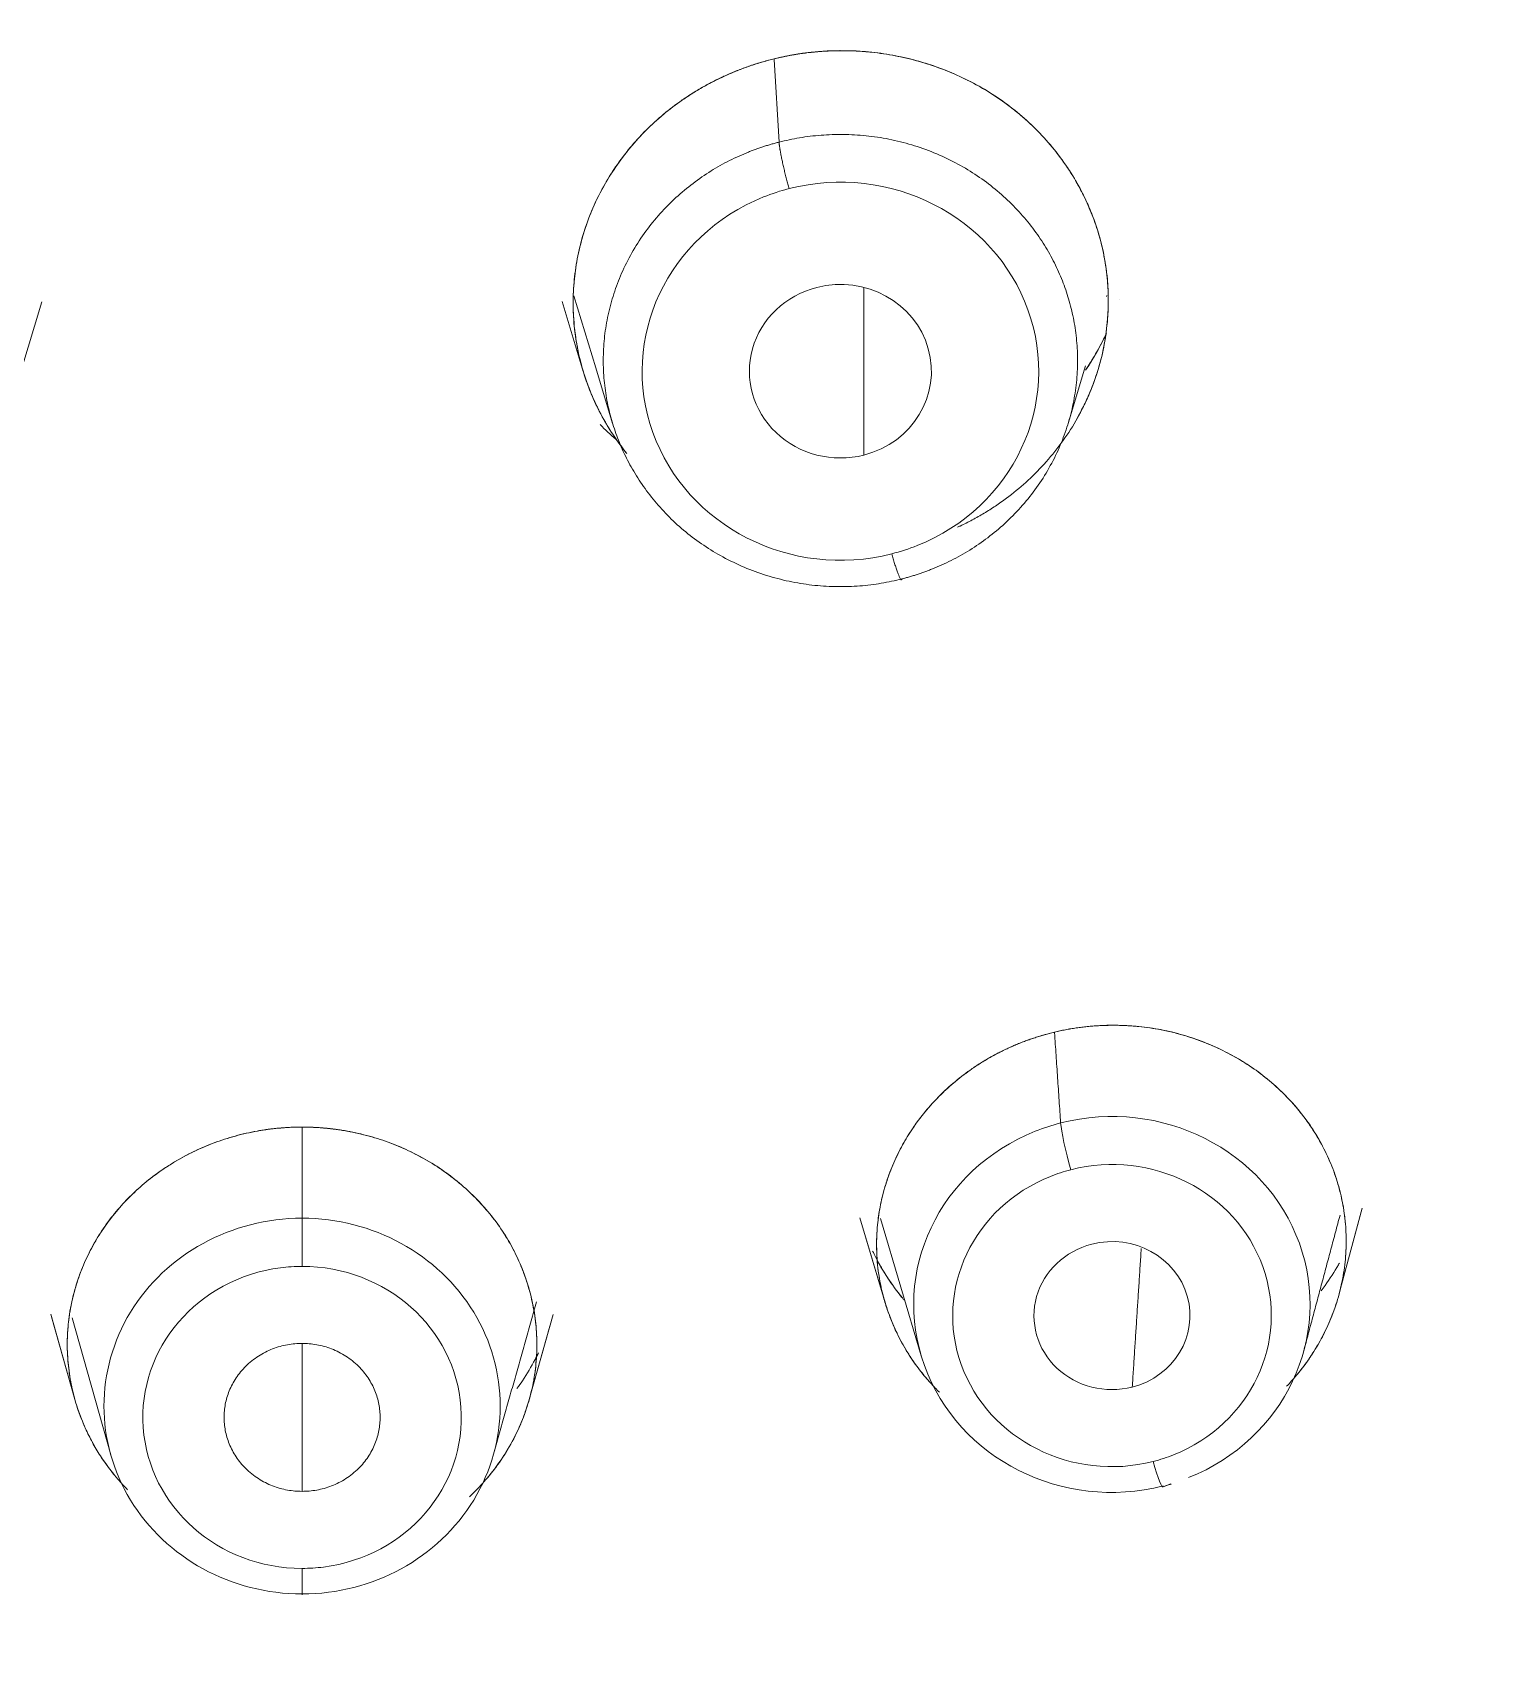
# Model space of a CAD drawing. Extents: x 5217 to 6345, y 0 to 827.
# Drawn here: x 5755.17 to 5766.5, y 468.16 to 480.77 of the extents above; entities that cross this region are included whole.
import ezdxf

# ---------------------------------------------------------------- set-up
doc = ezdxf.new("R2010")
doc.units = 0
doc.header["$LTSCALE"] = 30
doc.header["$MEASUREMENT"] = 0
doc.layers.add('1', color=7, linetype='CONTINUOUS')

msp = doc.modelspace()

# ---------------------------------------------------------------- linework, layer by layer
at = {"layer": '1', "color": 7, "linetype": 'Continuous', "lineweight": 13}
for p, q in [((5760.875, 480.564), (5760.913, 479.927)), ((5761.566, 478.81), (5761.566, 477.52)), ((5757.244, 471.279), (5757.244, 471.649)), ((5757.244, 468.956), (5757.244, 468.751))]:
    msp.add_line(p, q, dxfattribs=at)
at = {"layer": '1', "color": 7, "linetype": 'Continuous', "lineweight": 18}
for p, q in [((5759.335, 478.746), (5759.503, 478.192)), ((5763.432, 478.739), (5763.435, 478.747)), ((5763.53, 478.718), (5763.53, 478.718)), ((5755.08, 478.163), (5755.243, 478.699)), ((5755.08, 478.163), (5755.243, 478.699)), ((5759.245, 478.7), (5759.407, 478.163)), ((5759.245, 478.7), (5759.407, 478.163)), ((5763.137, 477.764), (5763.271, 478.207)), ((5759.503, 478.192), (5759.633, 477.764)), ((5761.534, 471.651), (5761.716, 471.042)), ((5761.534, 471.651), (5761.728, 471.001)), ((5761.692, 471.646), (5762.007, 470.591)), ((5765.222, 471.069), (5765.398, 471.726)), ((5765.222, 471.069), (5765.383, 471.67)), ((5755.311, 470.91), (5755.496, 470.255)), ((5755.317, 470.89), (5755.496, 470.255)), ((5758.991, 470.255), (5759.176, 470.909)), ((5755.475, 470.884), (5755.772, 469.83)), ((5758.991, 470.255), (5759.15, 470.818))]:
    msp.add_line(p, q, dxfattribs=at)
for centre, major_axis, ratio, start_param, end_param in [((5757.244, 496.519), (-59.628, 0), 0.953717, 1.612136, 3.141593), ((5757.244, 496.519), (-59.628, 0), 0.953717, 1.612136, 3.132683), ((5761.385, 478.165), (-0.7, 0), 0.953717, 1.832596, 4.974188), ((5761.385, 478.165), (-0.7, 0), 0.953717, 4.974188, 8.115781), ((5763.473, 470.986), (-1.524, -0.022), 0.948502, 1.954541, 4.960624), ((5763.473, 470.986), (-1.524, -0.022), 0.948502, 5.096134, 8.102217), ((5757.244, 470.204), (-1.524, 0), 0.948324, 4.712389, 7.853982), ((5757.244, 470.204), (-1.524, 0), 0.948324, 1.570796, 4.712389), ((5763.474, 470.9), (-0.6, -0.009), 0.948502, 4.960624, 8.102217), ((5763.474, 470.9), (-0.6, -0.009), 0.948502, 1.819032, 4.960624)]:
    msp.add_ellipse(centre, major_axis=major_axis, ratio=ratio, start_param=start_param, end_param=end_param, dxfattribs=at)
at = {"layer": '1', "color": 7, "linetype": 'Continuous', "lineweight": 13}
for centre, major_axis, ratio, start_param, end_param in [((5761.385, 478.165), (-1.525, 0), 0.953717, 1.968722, 4.974188), ((5761.385, 478.165), (-1.525, 0), 0.953717, 5.110314, 8.115781), ((5761.385, 478.165), (-1.525, 0), 0.953717, 4.974188, 5.110314), ((5761.385, 478.165), (-1.525, 0), 0.953717, 1.832596, 1.968722), ((5763.473, 470.986), (-1.524, -0.022), 0.948502, 4.960624, 5.096134), ((5763.156, 472.116), (0.074, -0.291), 0.077828, 3.540994, 5.025473), ((5763.474, 470.9), (-1.225, -0.017), 0.948502, 1.954541, 4.960624), ((5763.474, 470.9), (-1.225, -0.017), 0.948502, 5.096134, 8.102217), ((5763.474, 470.9), (-1.225, -0.017), 0.948502, 4.960624, 5.096134), ((5757.244, 470.117), (-1.225, 0), 0.948324, 4.847898, 7.853982), ((5757.244, 470.117), (-1.225, 0), 0.948324, 4.712389, 4.847898), ((5757.244, 470.117), (-1.225, 0), 0.948324, 1.706305, 4.712389), ((5763.474, 470.9), (-1.225, -0.017), 0.948502, 1.819032, 1.954541), ((5763.79, 469.873), (-0.074, 0.291), 0.077828, 1.88388, 3.241937), ((5757.244, 470.117), (-1.225, 0), 0.948324, 1.570796, 1.706305)]:
    msp.add_ellipse(centre, major_axis=major_axis, ratio=ratio, start_param=start_param, end_param=end_param, dxfattribs=at)
at = {"layer": '1', "color": 7, "linetype": 'Continuous', "lineweight": 18}
for points, knots in [([(5759.712, 439.668), (5760.292, 439.691), (5761.968, 439.78), (5764.735, 440.04), (5767.995, 440.52), (5771.222, 441.172), (5774.407, 441.992), (5777.54, 442.979), (5780.611, 444.129), (5783.61, 445.439), (5786.529, 446.905), (5789.359, 448.523), (5792.092, 450.287), (5794.718, 452.192), (5797.229, 454.232), (5799.619, 456.402), (5801.88, 458.694), (5804.005, 461.101), (5805.987, 463.617), (5807.821, 466.233), (5809.501, 468.942), (5811.021, 471.735), (5812.378, 474.604), (5813.566, 477.54), (5814.583, 480.534), (5815.426, 483.576), (5816.091, 486.659), (5816.577, 489.772), (5816.882, 492.905), (5817.005, 496.05), (5816.947, 499.196), (5816.706, 502.335), (5816.285, 505.456), (5815.684, 508.55), (5814.904, 511.608), (5813.949, 514.62), (5812.822, 517.578), (5811.525, 520.471), (5810.063, 523.292), (5808.44, 526.031), (5806.66, 528.681), (5804.731, 531.234), (5802.657, 533.681), (5800.444, 536.015), (5798.1, 538.229), (5795.631, 540.316), (5793.045, 542.27), (5790.35, 544.085), (5787.555, 545.755), (5784.667, 547.276), (5781.695, 548.643), (5778.649, 549.85), (5775.538, 550.896), (5772.371, 551.776), (5769.157, 552.489), (5765.908, 553.031), (5762.632, 553.401), (5759.34, 553.598), (5756.041, 553.622), (5752.746, 553.471), (5749.464, 553.148), (5746.207, 552.652), (5742.982, 551.986), (5739.802, 551.151), (5736.674, 550.149), (5733.609, 548.985), (5730.617, 547.661), (5727.705, 546.181), (5724.883, 544.551), (5722.16, 542.774), (5719.544, 540.857), (5717.043, 538.805), (5714.664, 536.624), (5712.415, 534.322), (5710.302, 531.904), (5708.333, 529.379), (5706.512, 526.755), (5704.847, 524.038), (5703.34, 521.238), (5701.998, 518.363), (5700.825, 515.422), (5699.823, 512.423), (5698.996, 509.377), (5698.347, 506.291), (5697.877, 503.176), (5697.588, 500.041), (5697.48, 496.896), (5697.555, 493.75), (5697.811, 490.612), (5698.249, 487.493), (5698.866, 484.402), (5699.661, 481.348), (5700.631, 478.34), (5701.774, 475.388), (5703.085, 472.5), (5704.562, 469.686), (5706.199, 466.954), (5707.991, 464.313), (5709.934, 461.769), (5712.021, 459.332), (5714.245, 457.008), (5716.601, 454.805), (5719.08, 452.73), (5721.676, 450.788), (5724.38, 448.985), (5727.184, 447.328), (5730.08, 445.82), (5733.058, 444.468), (5736.111, 443.274), (5739.227, 442.243), (5742.399, 441.377), (5745.616, 440.68), (5748.868, 440.153), (5751.926, 439.822), (5753.898, 439.702), (5754.776, 439.668)], [0, 0, 0, 0, 0.004702, 0.013606, 0.022511, 0.031416, 0.040321, 0.049226, 0.058131, 0.067035, 0.07594, 0.084844, 0.093748, 0.102652, 0.111556, 0.120459, 0.129362, 0.138265, 0.147168, 0.15607, 0.164972, 0.173874, 0.182775, 0.191676, 0.200577, 0.209478, 0.218378, 0.227279, 0.236179, 0.245079, 0.253978, 0.262878, 0.271778, 0.280678, 0.289578, 0.298478, 0.307379, 0.316279, 0.32518, 0.334081, 0.342982, 0.351884, 0.360785, 0.369687, 0.37859, 0.387493, 0.396396, 0.405299, 0.414202, 0.423106, 0.43201, 0.440914, 0.449818, 0.458723, 0.467628, 0.476532, 0.485437, 0.494342, 0.503247, 0.512152, 0.521057, 0.529962, 0.538867, 0.547772, 0.556677, 0.565582, 0.574486, 0.583391, 0.592295, 0.601199, 0.610103, 0.619007, 0.62791, 0.636813, 0.645716, 0.654619, 0.663521, 0.672423, 0.681325, 0.690226, 0.699127, 0.708028, 0.716929, 0.725829, 0.734729, 0.743629, 0.752529, 0.761429, 0.770329, 0.779229, 0.788129, 0.797029, 0.805929, 0.814829, 0.82373, 0.832631, 0.841532, 0.850433, 0.859334, 0.868236, 0.877138, 0.886041, 0.894944, 0.903847, 0.91275, 0.921653, 0.930557, 0.939461, 0.948365, 0.95727, 0.966174, 0.975079, 0.983983, 0.992888, 1, 1, 1, 1]), ([(5793.07, 451.033), (5793.622, 451.416), (5795.04, 452.443), (5797.228, 454.234), (5799.62, 456.401), (5801.88, 458.694), (5804.005, 461.101), (5805.987, 463.617), (5807.821, 466.233), (5809.501, 468.942), (5811.021, 471.735), (5812.378, 474.604), (5813.566, 477.54), (5814.583, 480.534), (5815.426, 483.576), (5816.091, 486.659), (5816.577, 489.772), (5816.882, 492.905), (5817.005, 496.05), (5816.947, 499.196), (5816.706, 502.335), (5816.285, 505.456), (5815.684, 508.55), (5814.904, 511.608), (5813.949, 514.62), (5812.822, 517.578), (5811.525, 520.471), (5810.063, 523.292), (5808.44, 526.031), (5806.66, 528.681), (5804.731, 531.234), (5802.657, 533.681), (5800.444, 536.015), (5798.1, 538.229), (5795.631, 540.316), (5793.045, 542.27), (5790.35, 544.085), (5787.555, 545.755), (5784.667, 547.276), (5781.695, 548.643), (5778.649, 549.85), (5775.538, 550.896), (5772.371, 551.776), (5769.157, 552.489), (5765.908, 553.031), (5762.632, 553.401), (5759.34, 553.598), (5756.041, 553.622), (5752.746, 553.471), (5749.464, 553.148), (5746.207, 552.652), (5742.982, 551.986), (5739.802, 551.151), (5736.674, 550.149), (5733.609, 548.985), (5730.617, 547.661), (5727.705, 546.181), (5724.883, 544.551), (5722.16, 542.774), (5719.544, 540.857), (5717.043, 538.805), (5714.664, 536.624), (5712.415, 534.322), (5710.302, 531.904), (5708.333, 529.379), (5706.512, 526.755), (5704.847, 524.038), (5703.34, 521.238), (5701.998, 518.363), (5700.825, 515.422), (5699.823, 512.423), (5698.996, 509.377), (5698.347, 506.291), (5697.877, 503.176), (5697.588, 500.041), (5697.48, 496.896), (5697.555, 493.75), (5697.811, 490.612), (5698.249, 487.493), (5698.866, 484.402), (5699.661, 481.348), (5700.631, 478.34), (5701.774, 475.388), (5703.085, 472.5), (5704.562, 469.686), (5706.199, 466.954), (5707.991, 464.313), (5709.934, 461.769), (5712.021, 459.332), (5714.246, 457.009), (5716.6, 454.804), (5719.085, 452.736), (5720.978, 451.284), (5722.066, 450.56), (5722.254, 450.437)], [0, 0, 0, 0, 0.006833, 0.017845, 0.028856, 0.039868, 0.050878, 0.061889, 0.072899, 0.083908, 0.094918, 0.105926, 0.116935, 0.127943, 0.138951, 0.149959, 0.160966, 0.171973, 0.18298, 0.193987, 0.204994, 0.216001, 0.227008, 0.238016, 0.249023, 0.26003, 0.271038, 0.282046, 0.293055, 0.304063, 0.315072, 0.326082, 0.337091, 0.348102, 0.359112, 0.370123, 0.381134, 0.392146, 0.403157, 0.414169, 0.425182, 0.436194, 0.447207, 0.45822, 0.469233, 0.480246, 0.491259, 0.502272, 0.513286, 0.524299, 0.535313, 0.546326, 0.557339, 0.568352, 0.579365, 0.590378, 0.601391, 0.612403, 0.623416, 0.634428, 0.645439, 0.656451, 0.667462, 0.678472, 0.689483, 0.700493, 0.711502, 0.722512, 0.73352, 0.744529, 0.755537, 0.766545, 0.777553, 0.78856, 0.799567, 0.810574, 0.821581, 0.832588, 0.843595, 0.854602, 0.865609, 0.876617, 0.887624, 0.898632, 0.90964, 0.920649, 0.931657, 0.942666, 0.953676, 0.964686, 0.975696, 0.986706, 0.997717, 1, 1, 1, 1]), ([(5762.286, 476.965), (5762.293, 476.968), (5762.331, 476.986), (5762.4, 477.02), (5762.49, 477.072), (5762.578, 477.127), (5762.687, 477.204), (5762.815, 477.309), (5762.956, 477.45), (5763.085, 477.608), (5763.192, 477.77), (5763.278, 477.936), (5763.349, 478.11), (5763.405, 478.305), (5763.44, 478.52), (5763.45, 478.736), (5763.434, 478.942), (5763.404, 479.099), (5763.375, 479.212), (5763.342, 479.315), (5763.285, 479.462), (5763.194, 479.639), (5763.078, 479.813), (5762.951, 479.966), (5762.81, 480.105), (5762.657, 480.228), (5762.502, 480.33), (5762.342, 480.417), (5762.172, 480.491), (5761.991, 480.551), (5761.809, 480.594), (5761.654, 480.617), (5761.528, 480.628), (5761.43, 480.631), (5761.332, 480.631), (5761.252, 480.627), (5761.191, 480.621), (5761.148, 480.617), (5761.105, 480.612), (5761.063, 480.606), (5761.021, 480.599), (5760.979, 480.591), (5760.937, 480.582), (5760.896, 480.573), (5760.868, 480.566), (5760.855, 480.563)], [0, 0, 0, 0, 0.003561, 0.02095, 0.038342, 0.055736, 0.073132, 0.105574, 0.139184, 0.174384, 0.210166, 0.239189, 0.27103, 0.307994, 0.345577, 0.385105, 0.421849, 0.454161, 0.468935, 0.483043, 0.510938, 0.551488, 0.586428, 0.618962, 0.653627, 0.687608, 0.718382, 0.74728, 0.779218, 0.81097, 0.841783, 0.87202, 0.888131, 0.904258, 0.920401, 0.936559, 0.943683, 0.950788, 0.957875, 0.964942, 0.971991, 0.979021, 0.986033, 0.993026, 1, 1, 1, 1]), ([(5760.855, 480.563), (5760.862, 480.565), (5760.877, 480.569), (5760.899, 480.574), (5760.922, 480.579), (5760.944, 480.584), (5760.967, 480.589), (5760.99, 480.593), (5761.012, 480.597), (5761.035, 480.601), (5761.058, 480.605), (5761.081, 480.608), (5761.104, 480.611), (5761.127, 480.614), (5761.15, 480.617), (5761.173, 480.619), (5761.196, 480.622), (5761.22, 480.624), (5761.267, 480.627), (5761.339, 480.631), (5761.435, 480.631), (5761.531, 480.628), (5761.656, 480.617), (5761.812, 480.594), (5761.995, 480.55), (5762.174, 480.49), (5762.348, 480.414), (5762.514, 480.324), (5762.672, 480.218), (5762.819, 480.097), (5762.955, 479.961), (5763.079, 479.811), (5763.176, 479.666), (5763.249, 479.533), (5763.305, 479.414), (5763.359, 479.271), (5763.406, 479.102), (5763.438, 478.908), (5763.449, 478.712), (5763.439, 478.518), (5763.409, 478.325), (5763.358, 478.138), (5763.288, 477.956), (5763.228, 477.84), (5763.195, 477.783)], [0, 0, 0, 0, 0.004823, 0.009642, 0.014458, 0.019273, 0.024088, 0.028902, 0.033718, 0.038536, 0.043356, 0.04818, 0.053009, 0.057844, 0.062685, 0.067533, 0.07239, 0.077256, 0.082132, 0.102198, 0.122165, 0.14209, 0.162033, 0.201199, 0.24066, 0.28017, 0.319962, 0.360253, 0.400503, 0.4411, 0.482439, 0.524885, 0.567855, 0.596502, 0.625351, 0.654537, 0.697814, 0.741609, 0.784883, 0.828569, 0.871401, 0.914402, 0.957038, 1, 1, 1, 1]), ([(5762.286, 476.965), (5762.293, 476.968), (5762.331, 476.986), (5762.4, 477.02), (5762.49, 477.072), (5762.578, 477.127), (5762.687, 477.204), (5762.815, 477.309), (5762.956, 477.45), (5763.085, 477.608), (5763.192, 477.77), (5763.278, 477.936), (5763.349, 478.11), (5763.405, 478.305), (5763.44, 478.52), (5763.45, 478.736), (5763.434, 478.942), (5763.404, 479.099), (5763.375, 479.212), (5763.342, 479.315), (5763.285, 479.462), (5763.194, 479.639), (5763.078, 479.813), (5762.951, 479.966), (5762.81, 480.105), (5762.657, 480.228), (5762.502, 480.33), (5762.342, 480.417), (5762.172, 480.491), (5761.991, 480.551), (5761.809, 480.594), (5761.647, 480.618), (5761.506, 480.629), (5761.41, 480.631), (5761.34, 480.63), (5761.295, 480.629), (5761.25, 480.626), (5761.205, 480.623), (5761.16, 480.618), (5761.116, 480.613), (5761.072, 480.607), (5761.028, 480.6), (5760.984, 480.592), (5760.941, 480.583), (5760.897, 480.574), (5760.869, 480.567), (5760.855, 480.563)], [0, 0, 0, 0, 0.003561, 0.02095, 0.038342, 0.055736, 0.073132, 0.105575, 0.139184, 0.174384, 0.210166, 0.239189, 0.27103, 0.307994, 0.345577, 0.385105, 0.421849, 0.454161, 0.468935, 0.483043, 0.510938, 0.551488, 0.586429, 0.618963, 0.653627, 0.687609, 0.718382, 0.747281, 0.779218, 0.81097, 0.841783, 0.87202, 0.891847, 0.911729, 0.919173, 0.926601, 0.934014, 0.941409, 0.948789, 0.956153, 0.963501, 0.970833, 0.978148, 0.985448, 0.992732, 1, 1, 1, 1]), ([(5760.855, 480.563), (5760.862, 480.565), (5760.877, 480.569), (5760.899, 480.574), (5760.922, 480.579), (5760.944, 480.584), (5760.967, 480.589), (5760.99, 480.593), (5761.012, 480.597), (5761.035, 480.601), (5761.058, 480.605), (5761.081, 480.608), (5761.104, 480.611), (5761.127, 480.614), (5761.15, 480.617), (5761.173, 480.619), (5761.196, 480.622), (5761.22, 480.624), (5761.267, 480.627), (5761.339, 480.631), (5761.435, 480.631), (5761.531, 480.628), (5761.656, 480.617), (5761.812, 480.594), (5761.995, 480.55), (5762.174, 480.49), (5762.348, 480.414), (5762.514, 480.324), (5762.672, 480.218), (5762.819, 480.097), (5762.955, 479.961), (5763.079, 479.811), (5763.176, 479.666), (5763.249, 479.533), (5763.305, 479.414), (5763.359, 479.271), (5763.406, 479.102), (5763.438, 478.908), (5763.449, 478.712), (5763.439, 478.518), (5763.409, 478.325), (5763.358, 478.138), (5763.297, 477.981), (5763.252, 477.888), (5763.234, 477.854)], [0, 0, 0, 0, 0.004909, 0.009815, 0.014718, 0.01962, 0.02452, 0.029421, 0.034324, 0.039228, 0.044135, 0.049046, 0.053962, 0.058883, 0.063811, 0.068747, 0.073691, 0.078644, 0.083607, 0.104034, 0.12436, 0.144643, 0.164943, 0.204814, 0.244983, 0.285203, 0.32571, 0.366724, 0.407697, 0.449024, 0.491105, 0.534313, 0.578056, 0.607217, 0.636585, 0.666295, 0.710349, 0.754931, 0.798982, 0.843453, 0.887055, 0.930828, 0.97423, 1, 1, 1, 1]), ([(5760.855, 480.563), (5760.847, 480.561), (5760.833, 480.557), (5760.811, 480.551), (5760.789, 480.545), (5760.767, 480.539), (5760.745, 480.532), (5760.724, 480.525), (5760.702, 480.518), (5760.68, 480.511), (5760.659, 480.503), (5760.637, 480.495), (5760.616, 480.487), (5760.595, 480.479), (5760.573, 480.47), (5760.552, 480.461), (5760.531, 480.452), (5760.51, 480.443), (5760.466, 480.423), (5760.4, 480.391), (5760.314, 480.344), (5760.23, 480.293), (5760.127, 480.223), (5760.006, 480.129), (5759.873, 480.006), (5759.751, 479.868), (5759.644, 479.724), (5759.553, 479.574), (5759.475, 479.414), (5759.41, 479.239), (5759.363, 479.057), (5759.335, 478.87), (5759.325, 478.669), (5759.338, 478.477), (5759.366, 478.322), (5759.392, 478.213), (5759.428, 478.094), (5759.485, 477.944), (5759.577, 477.764), (5759.666, 477.63), (5759.724, 477.554), (5759.738, 477.536)], [0, 0, 0, 0, 0.005659, 0.011327, 0.017003, 0.022687, 0.02838, 0.034082, 0.039791, 0.04551, 0.051236, 0.056971, 0.062715, 0.068467, 0.074228, 0.079996, 0.085774, 0.09156, 0.097354, 0.122158, 0.146942, 0.171708, 0.196456, 0.241819, 0.288109, 0.335834, 0.383902, 0.427241, 0.47311, 0.523382, 0.574575, 0.622056, 0.673378, 0.734405, 0.774756, 0.799008, 0.823318, 0.87385, 0.925394, 0.982421, 1, 1, 1, 1]), ([(5759.741, 477.533), (5759.726, 477.552), (5759.67, 477.624), (5759.583, 477.755), (5759.491, 477.931), (5759.419, 478.113), (5759.368, 478.301), (5759.337, 478.491), (5759.326, 478.68), (5759.335, 478.868), (5759.362, 479.051), (5759.407, 479.229), (5759.469, 479.4), (5759.548, 479.564), (5759.641, 479.719), (5759.748, 479.865), (5759.869, 480.001), (5760.003, 480.127), (5760.124, 480.222), (5760.227, 480.291), (5760.309, 480.341), (5760.392, 480.387), (5760.463, 480.422), (5760.519, 480.447), (5760.56, 480.465), (5760.601, 480.481), (5760.643, 480.497), (5760.685, 480.512), (5760.727, 480.526), (5760.769, 480.539), (5760.812, 480.552), (5760.84, 480.559), (5760.855, 480.563)], [0, 0, 0, 0, 0.0185, 0.070904, 0.122726, 0.174588, 0.225954, 0.276994, 0.327242, 0.376831, 0.425951, 0.474244, 0.52204, 0.569339, 0.616452, 0.663338, 0.71012, 0.757085, 0.803729, 0.827713, 0.851692, 0.87574, 0.899934, 0.911145, 0.922315, 0.933451, 0.944561, 0.955654, 0.966736, 0.977816, 0.988901, 1, 1, 1, 1]), ([(5760.855, 480.563), (5760.847, 480.561), (5760.833, 480.557), (5760.811, 480.551), (5760.789, 480.545), (5760.767, 480.539), (5760.745, 480.532), (5760.724, 480.525), (5760.702, 480.518), (5760.68, 480.511), (5760.659, 480.503), (5760.637, 480.495), (5760.616, 480.487), (5760.595, 480.479), (5760.573, 480.47), (5760.552, 480.461), (5760.531, 480.452), (5760.51, 480.443), (5760.466, 480.423), (5760.4, 480.391), (5760.314, 480.344), (5760.23, 480.293), (5760.127, 480.223), (5760.006, 480.129), (5759.873, 480.006), (5759.751, 479.868), (5759.644, 479.724), (5759.553, 479.574), (5759.475, 479.414), (5759.41, 479.239), (5759.363, 479.057), (5759.335, 478.87), (5759.325, 478.669), (5759.338, 478.477), (5759.366, 478.322), (5759.392, 478.213), (5759.428, 478.094), (5759.485, 477.944), (5759.577, 477.764), (5759.666, 477.63), (5759.724, 477.554), (5759.738, 477.536)], [0, 0, 0, 0, 0.005659, 0.011327, 0.017003, 0.022687, 0.02838, 0.034082, 0.039791, 0.04551, 0.051236, 0.056971, 0.062715, 0.068467, 0.074228, 0.079996, 0.085774, 0.09156, 0.097354, 0.122158, 0.146942, 0.171708, 0.196456, 0.241819, 0.288109, 0.335834, 0.383902, 0.427241, 0.47311, 0.523382, 0.574575, 0.622056, 0.673378, 0.734405, 0.774756, 0.799008, 0.823318, 0.87385, 0.925394, 0.982421, 1, 1, 1, 1]), ([(5759.741, 477.533), (5759.726, 477.552), (5759.67, 477.624), (5759.583, 477.755), (5759.491, 477.931), (5759.419, 478.113), (5759.368, 478.301), (5759.337, 478.491), (5759.326, 478.68), (5759.335, 478.868), (5759.362, 479.051), (5759.407, 479.229), (5759.469, 479.4), (5759.548, 479.564), (5759.641, 479.719), (5759.748, 479.865), (5759.869, 480.001), (5760.003, 480.127), (5760.124, 480.222), (5760.227, 480.291), (5760.309, 480.341), (5760.392, 480.387), (5760.463, 480.422), (5760.519, 480.447), (5760.56, 480.465), (5760.601, 480.481), (5760.643, 480.497), (5760.685, 480.512), (5760.727, 480.526), (5760.769, 480.539), (5760.812, 480.552), (5760.84, 480.559), (5760.855, 480.563)], [0, 0, 0, 0, 0.0185, 0.070904, 0.122726, 0.174588, 0.225954, 0.276994, 0.327242, 0.376831, 0.425951, 0.474244, 0.52204, 0.569339, 0.616452, 0.663338, 0.71012, 0.757085, 0.803729, 0.827713, 0.851692, 0.87574, 0.899934, 0.911145, 0.922315, 0.933451, 0.944561, 0.955654, 0.966736, 0.977816, 0.988901, 1, 1, 1, 1]), ([(5763.431, 478.456), (5763.425, 478.444), (5763.396, 478.384), (5763.346, 478.29), (5763.297, 478.212), (5763.275, 478.18)], [0, 0, 0, 0, 0.125704, 0.638419, 1, 1, 1, 1]), ([(5763.43, 478.454), (5763.421, 478.435), (5763.386, 478.363), (5763.335, 478.272), (5763.291, 478.202), (5763.277, 478.183)], [0, 0, 0, 0, 0.211361, 0.771815, 1, 1, 1, 1]), ([(5763.27, 478.172), (5763.298, 478.213), (5763.331, 478.267), (5763.362, 478.322), (5763.369, 478.334)], [0, 0, 0, 0, 0.780738, 1, 1, 1, 1]), ([(5763.27, 478.172), (5763.298, 478.213), (5763.331, 478.267), (5763.362, 478.322), (5763.369, 478.334)], [0, 0, 0, 0, 0.780738, 1, 1, 1, 1]), ([(5762.111, 470.346), (5762.072, 470.386), (5761.998, 470.473), (5761.9, 470.613), (5761.818, 470.763), (5761.752, 470.921), (5761.703, 471.083), (5761.673, 471.247), (5761.661, 471.411), (5761.666, 471.575), (5761.687, 471.734), (5761.725, 471.89), (5761.777, 472.04), (5761.845, 472.184), (5761.926, 472.322), (5762.021, 472.453), (5762.129, 472.575), (5762.249, 472.688), (5762.359, 472.773), (5762.452, 472.836), (5762.524, 472.88), (5762.599, 472.921), (5762.662, 472.951), (5762.711, 472.974), (5762.746, 472.989), (5762.782, 473.003), (5762.818, 473.016), (5762.854, 473.029), (5762.891, 473.041), (5762.928, 473.053), (5762.965, 473.064), (5762.99, 473.07), (5763.002, 473.073)], [0, 0, 0, 0, 0.04826, 0.098012, 0.147793, 0.198021, 0.247482, 0.296431, 0.345318, 0.39316, 0.440576, 0.487116, 0.533506, 0.5796, 0.625473, 0.671587, 0.717632, 0.764214, 0.810761, 0.834314, 0.857807, 0.881308, 0.904885, 0.915494, 0.926079, 0.936645, 0.947199, 0.957747, 0.968295, 0.978849, 0.989415, 1, 1, 1, 1]), ([(5762.111, 470.346), (5762.072, 470.386), (5761.998, 470.473), (5761.9, 470.613), (5761.818, 470.763), (5761.752, 470.921), (5761.703, 471.083), (5761.673, 471.247), (5761.661, 471.411), (5761.666, 471.575), (5761.687, 471.734), (5761.725, 471.89), (5761.777, 472.04), (5761.845, 472.184), (5761.926, 472.322), (5762.021, 472.453), (5762.129, 472.575), (5762.249, 472.688), (5762.359, 472.773), (5762.452, 472.836), (5762.524, 472.88), (5762.599, 472.921), (5762.662, 472.951), (5762.711, 472.974), (5762.746, 472.989), (5762.782, 473.003), (5762.818, 473.016), (5762.854, 473.029), (5762.891, 473.041), (5762.928, 473.053), (5762.965, 473.064), (5762.99, 473.07), (5763.002, 473.073)], [0, 0, 0, 0, 0.04826, 0.098012, 0.147793, 0.198021, 0.247482, 0.296431, 0.345318, 0.39316, 0.440576, 0.487116, 0.533506, 0.5796, 0.625473, 0.671587, 0.717632, 0.764214, 0.810761, 0.834314, 0.857807, 0.881308, 0.904885, 0.915494, 0.926079, 0.936645, 0.947199, 0.957747, 0.968295, 0.978849, 0.989415, 1, 1, 1, 1]), ([(5763.002, 473.073), (5762.995, 473.072), (5762.982, 473.068), (5762.961, 473.062), (5762.941, 473.057), (5762.921, 473.051), (5762.9, 473.044), (5762.88, 473.038), (5762.86, 473.031), (5762.84, 473.024), (5762.819, 473.017), (5762.799, 473.009), (5762.779, 473.002), (5762.759, 472.994), (5762.74, 472.986), (5762.72, 472.977), (5762.7, 472.969), (5762.661, 472.951), (5762.602, 472.923), (5762.526, 472.881), (5762.453, 472.837), (5762.361, 472.775), (5762.254, 472.692), (5762.134, 472.581), (5762.024, 472.457), (5761.93, 472.328), (5761.851, 472.195), (5761.783, 472.055), (5761.728, 471.9), (5761.69, 471.746), (5761.666, 471.583), (5761.66, 471.409), (5761.674, 471.237), (5761.699, 471.109), (5761.719, 471.031), (5761.738, 470.966), (5761.763, 470.896), (5761.792, 470.825), (5761.834, 470.733), (5761.899, 470.615), (5761.987, 470.488), (5762.073, 470.386), (5762.123, 470.333), (5762.146, 470.31)], [0, 0, 0, 0, 0.005705, 0.01142, 0.017144, 0.022877, 0.02862, 0.034372, 0.040134, 0.045904, 0.051685, 0.057474, 0.063273, 0.069082, 0.0749, 0.080727, 0.086564, 0.09241, 0.115968, 0.139514, 0.163048, 0.186571, 0.230375, 0.27536, 0.322023, 0.369246, 0.410254, 0.453934, 0.502258, 0.55153, 0.591328, 0.645441, 0.702566, 0.741893, 0.758208, 0.773263, 0.800184, 0.822591, 0.84022, 0.886724, 0.938353, 0.97271, 1, 1, 1, 1]), ([(5763.002, 473.073), (5762.995, 473.072), (5762.982, 473.068), (5762.961, 473.062), (5762.941, 473.057), (5762.921, 473.051), (5762.9, 473.044), (5762.88, 473.038), (5762.86, 473.031), (5762.84, 473.024), (5762.819, 473.017), (5762.799, 473.009), (5762.779, 473.002), (5762.759, 472.994), (5762.74, 472.986), (5762.72, 472.977), (5762.7, 472.969), (5762.661, 472.951), (5762.602, 472.923), (5762.526, 472.881), (5762.453, 472.837), (5762.361, 472.775), (5762.254, 472.692), (5762.134, 472.581), (5762.024, 472.457), (5761.93, 472.328), (5761.851, 472.195), (5761.783, 472.055), (5761.728, 471.9), (5761.69, 471.746), (5761.666, 471.583), (5761.66, 471.409), (5761.674, 471.237), (5761.699, 471.109), (5761.719, 471.031), (5761.738, 470.966), (5761.763, 470.896), (5761.792, 470.825), (5761.834, 470.733), (5761.899, 470.615), (5761.987, 470.488), (5762.073, 470.386), (5762.123, 470.333), (5762.146, 470.31)], [0, 0, 0, 0, 0.005705, 0.01142, 0.017144, 0.022877, 0.02862, 0.034372, 0.040134, 0.045904, 0.051685, 0.057474, 0.063273, 0.069082, 0.0749, 0.080727, 0.086564, 0.09241, 0.115968, 0.139514, 0.163048, 0.186571, 0.230375, 0.27536, 0.322023, 0.369246, 0.410254, 0.453934, 0.502258, 0.55153, 0.591328, 0.645441, 0.702566, 0.741893, 0.758208, 0.773263, 0.800184, 0.822591, 0.84022, 0.886724, 0.938353, 0.97271, 1, 1, 1, 1]), ([(5764.817, 470.356), (5764.819, 470.358), (5764.862, 470.403), (5764.941, 470.495), (5765.035, 470.632), (5765.113, 470.773), (5765.178, 470.922), (5765.231, 471.089), (5765.265, 471.266), (5765.278, 471.439), (5765.274, 471.569), (5765.263, 471.674), (5765.251, 471.754), (5765.231, 471.845), (5765.208, 471.927), (5765.181, 472.01), (5765.132, 472.133), (5765.057, 472.277), (5764.962, 472.416), (5764.867, 472.533), (5764.757, 472.647), (5764.622, 472.761), (5764.484, 472.855), (5764.34, 472.936), (5764.184, 473.005), (5764.017, 473.062), (5763.849, 473.102), (5763.701, 473.123), (5763.574, 473.133), (5763.488, 473.134), (5763.424, 473.133), (5763.381, 473.131), (5763.338, 473.128), (5763.295, 473.125), (5763.252, 473.12), (5763.21, 473.115), (5763.168, 473.108), (5763.126, 473.101), (5763.084, 473.093), (5763.043, 473.084), (5763.016, 473.077), (5763.002, 473.073)], [0, 0, 0, 0, 0.002198, 0.041646, 0.081747, 0.115195, 0.151792, 0.193881, 0.23681, 0.277249, 0.315077, 0.328441, 0.35121, 0.37159, 0.39337, 0.410968, 0.432117, 0.485729, 0.522733, 0.547505, 0.589159, 0.630007, 0.666445, 0.700355, 0.739587, 0.778399, 0.815781, 0.852194, 0.875324, 0.898519, 0.907858, 0.917175, 0.926468, 0.935739, 0.944987, 0.954212, 0.963415, 0.972595, 0.981752, 0.990887, 1, 1, 1, 1]), ([(5764.817, 470.356), (5764.819, 470.358), (5764.862, 470.403), (5764.941, 470.495), (5765.035, 470.632), (5765.113, 470.773), (5765.178, 470.922), (5765.231, 471.089), (5765.265, 471.266), (5765.278, 471.439), (5765.274, 471.569), (5765.263, 471.674), (5765.251, 471.754), (5765.231, 471.845), (5765.208, 471.927), (5765.181, 472.01), (5765.132, 472.133), (5765.057, 472.277), (5764.962, 472.416), (5764.867, 472.533), (5764.757, 472.647), (5764.622, 472.761), (5764.484, 472.855), (5764.34, 472.936), (5764.184, 473.005), (5764.017, 473.062), (5763.849, 473.102), (5763.701, 473.123), (5763.574, 473.133), (5763.488, 473.134), (5763.424, 473.133), (5763.381, 473.131), (5763.338, 473.128), (5763.295, 473.125), (5763.252, 473.12), (5763.21, 473.115), (5763.168, 473.108), (5763.126, 473.101), (5763.084, 473.093), (5763.043, 473.084), (5763.016, 473.077), (5763.002, 473.073)], [0, 0, 0, 0, 0.002198, 0.041646, 0.081747, 0.115195, 0.151792, 0.193881, 0.23681, 0.277249, 0.315077, 0.328441, 0.35121, 0.37159, 0.39337, 0.410968, 0.432117, 0.485729, 0.522733, 0.547505, 0.589159, 0.630007, 0.666445, 0.700355, 0.739587, 0.778399, 0.815781, 0.852194, 0.875324, 0.898519, 0.907858, 0.917175, 0.926468, 0.935739, 0.944987, 0.954212, 0.963415, 0.972595, 0.981752, 0.990887, 1, 1, 1, 1]), ([(5763.002, 473.073), (5763.009, 473.075), (5763.023, 473.079), (5763.043, 473.083), (5763.064, 473.088), (5763.085, 473.093), (5763.106, 473.097), (5763.126, 473.101), (5763.147, 473.105), (5763.168, 473.108), (5763.189, 473.111), (5763.21, 473.115), (5763.231, 473.117), (5763.252, 473.12), (5763.273, 473.122), (5763.294, 473.125), (5763.316, 473.127), (5763.359, 473.13), (5763.423, 473.133), (5763.509, 473.134), (5763.595, 473.131), (5763.71, 473.122), (5763.854, 473.101), (5764.023, 473.06), (5764.188, 473.004), (5764.347, 472.932), (5764.498, 472.847), (5764.638, 472.748), (5764.767, 472.637), (5764.884, 472.515), (5764.988, 472.383), (5765.077, 472.241), (5765.151, 472.09), (5765.209, 471.933), (5765.25, 471.771), (5765.273, 471.605), (5765.278, 471.437), (5765.265, 471.27), (5765.234, 471.105), (5765.186, 470.944), (5765.121, 470.789), (5765.04, 470.641), (5764.957, 470.519), (5764.9, 470.449), (5764.878, 470.423)], [0, 0, 0, 0, 0.004686, 0.009368, 0.014046, 0.018722, 0.023396, 0.028068, 0.032741, 0.037414, 0.042088, 0.046765, 0.051445, 0.056128, 0.060816, 0.06551, 0.07021, 0.074917, 0.093918, 0.112875, 0.131841, 0.150867, 0.189355, 0.22786, 0.266651, 0.305846, 0.34494, 0.384032, 0.422789, 0.461862, 0.500803, 0.540111, 0.57957, 0.61919, 0.658891, 0.699074, 0.738981, 0.778959, 0.818558, 0.858335, 0.897697, 0.937235, 0.976523, 1, 1, 1, 1]), ([(5763.002, 473.073), (5763.009, 473.075), (5763.023, 473.079), (5763.043, 473.083), (5763.064, 473.088), (5763.085, 473.093), (5763.106, 473.097), (5763.126, 473.101), (5763.147, 473.105), (5763.168, 473.108), (5763.189, 473.111), (5763.21, 473.115), (5763.231, 473.117), (5763.252, 473.12), (5763.273, 473.122), (5763.294, 473.125), (5763.316, 473.127), (5763.359, 473.13), (5763.423, 473.133), (5763.509, 473.134), (5763.595, 473.131), (5763.71, 473.122), (5763.854, 473.101), (5764.023, 473.06), (5764.188, 473.004), (5764.347, 472.932), (5764.498, 472.847), (5764.638, 472.748), (5764.767, 472.637), (5764.884, 472.515), (5764.988, 472.383), (5765.077, 472.241), (5765.151, 472.09), (5765.209, 471.933), (5765.25, 471.771), (5765.273, 471.605), (5765.278, 471.437), (5765.265, 471.27), (5765.234, 471.105), (5765.186, 470.944), (5765.121, 470.789), (5765.04, 470.641), (5764.957, 470.519), (5764.9, 470.449), (5764.878, 470.423)], [0, 0, 0, 0, 0.004686, 0.009368, 0.014046, 0.018722, 0.023396, 0.028068, 0.032741, 0.037414, 0.042088, 0.046765, 0.051445, 0.056128, 0.060816, 0.06551, 0.07021, 0.074917, 0.093918, 0.112875, 0.131841, 0.150867, 0.189355, 0.22786, 0.266651, 0.305846, 0.34494, 0.384032, 0.422789, 0.461862, 0.500803, 0.540111, 0.57957, 0.61919, 0.658891, 0.699074, 0.738981, 0.778959, 0.818558, 0.858335, 0.897697, 0.937235, 0.976523, 1, 1, 1, 1]), ([(5757.244, 472.35), (5757.237, 472.35), (5757.223, 472.35), (5757.201, 472.35), (5757.18, 472.349), (5757.159, 472.349), (5757.137, 472.347), (5757.116, 472.346), (5757.095, 472.345), (5757.073, 472.343), (5757.052, 472.341), (5757.03, 472.339), (5757.009, 472.336), (5756.988, 472.333), (5756.966, 472.331), (5756.945, 472.327), (5756.923, 472.324), (5756.88, 472.316), (5756.816, 472.303), (5756.732, 472.282), (5756.648, 472.257), (5756.543, 472.221), (5756.416, 472.167), (5756.27, 472.089), (5756.129, 471.997), (5756.002, 471.896), (5755.888, 471.786), (5755.784, 471.668), (5755.687, 471.532), (5755.608, 471.392), (5755.54, 471.241), (5755.485, 471.075), (5755.451, 470.905), (5755.44, 470.776), (5755.437, 470.695), (5755.438, 470.629), (5755.442, 470.555), (5755.45, 470.479), (5755.465, 470.38), (5755.494, 470.25), (5755.544, 470.105), (5755.602, 469.978), (5755.659, 469.872), (5755.733, 469.759), (5755.814, 469.654), (5755.876, 469.586), (5755.902, 469.559)], [0, 0, 0, 0, 0.005093, 0.010195, 0.015305, 0.020423, 0.02555, 0.030685, 0.035828, 0.04098, 0.04614, 0.051309, 0.056486, 0.061671, 0.066865, 0.072067, 0.077278, 0.082497, 0.103529, 0.124549, 0.145559, 0.16656, 0.205709, 0.245917, 0.287629, 0.329844, 0.366498, 0.405541, 0.448736, 0.492775, 0.528304, 0.5767, 0.627705, 0.662837, 0.677309, 0.690683, 0.714656, 0.7347, 0.750583, 0.792137, 0.838216, 0.868993, 0.899697, 0.93033, 0.971843, 1, 1, 1, 1]), ([(5755.797, 469.678), (5755.767, 469.714), (5755.706, 469.797), (5755.623, 469.933), (5755.551, 470.087), (5755.495, 470.247), (5755.458, 470.413), (5755.438, 470.581), (5755.436, 470.749), (5755.453, 470.915), (5755.487, 471.077), (5755.537, 471.233), (5755.602, 471.382), (5755.682, 471.523), (5755.775, 471.655), (5755.88, 471.778), (5755.997, 471.891), (5756.124, 471.993), (5756.263, 472.085), (5756.41, 472.164), (5756.54, 472.22), (5756.647, 472.257), (5756.729, 472.282), (5756.813, 472.303), (5756.882, 472.317), (5756.935, 472.326), (5756.974, 472.332), (5757.012, 472.337), (5757.051, 472.341), (5757.089, 472.344), (5757.128, 472.347), (5757.166, 472.349), (5757.205, 472.35), (5757.231, 472.35), (5757.244, 472.35)], [0, 0, 0, 0, 0.036489, 0.081811, 0.126865, 0.172476, 0.218148, 0.264155, 0.309514, 0.354419, 0.399247, 0.443184, 0.486673, 0.529435, 0.571989, 0.614342, 0.656404, 0.698767, 0.740998, 0.783789, 0.826496, 0.848111, 0.869667, 0.891223, 0.912838, 0.922558, 0.932257, 0.94194, 0.951611, 0.961277, 0.970944, 0.980616, 0.990299, 1, 1, 1, 1]), ([(5757.244, 472.35), (5757.237, 472.35), (5757.223, 472.35), (5757.201, 472.35), (5757.18, 472.349), (5757.159, 472.349), (5757.137, 472.347), (5757.116, 472.346), (5757.095, 472.345), (5757.073, 472.343), (5757.052, 472.341), (5757.03, 472.339), (5757.009, 472.336), (5756.988, 472.333), (5756.966, 472.331), (5756.945, 472.327), (5756.923, 472.324), (5756.88, 472.316), (5756.816, 472.303), (5756.732, 472.282), (5756.648, 472.257), (5756.543, 472.221), (5756.416, 472.167), (5756.27, 472.089), (5756.129, 471.997), (5756.002, 471.896), (5755.888, 471.786), (5755.784, 471.668), (5755.687, 471.532), (5755.608, 471.392), (5755.54, 471.241), (5755.485, 471.075), (5755.451, 470.905), (5755.44, 470.776), (5755.437, 470.695), (5755.438, 470.629), (5755.442, 470.555), (5755.45, 470.479), (5755.465, 470.38), (5755.494, 470.25), (5755.544, 470.105), (5755.602, 469.978), (5755.659, 469.872), (5755.733, 469.759), (5755.814, 469.654), (5755.876, 469.586), (5755.902, 469.559)], [0, 0, 0, 0, 0.005093, 0.010195, 0.015305, 0.020423, 0.02555, 0.030685, 0.035828, 0.04098, 0.04614, 0.051309, 0.056486, 0.061671, 0.066865, 0.072067, 0.077278, 0.082497, 0.103529, 0.124549, 0.145559, 0.16656, 0.205709, 0.245917, 0.287629, 0.329844, 0.366498, 0.405541, 0.448736, 0.492775, 0.528304, 0.5767, 0.627705, 0.662837, 0.677309, 0.690683, 0.714656, 0.7347, 0.750583, 0.792137, 0.838216, 0.868993, 0.899697, 0.93033, 0.971843, 1, 1, 1, 1]), ([(5755.797, 469.678), (5755.767, 469.714), (5755.706, 469.797), (5755.623, 469.933), (5755.551, 470.087), (5755.495, 470.247), (5755.458, 470.413), (5755.438, 470.581), (5755.436, 470.749), (5755.453, 470.915), (5755.487, 471.077), (5755.537, 471.233), (5755.602, 471.382), (5755.682, 471.523), (5755.775, 471.655), (5755.88, 471.778), (5755.997, 471.891), (5756.124, 471.993), (5756.263, 472.085), (5756.41, 472.164), (5756.54, 472.22), (5756.647, 472.257), (5756.729, 472.282), (5756.813, 472.303), (5756.882, 472.317), (5756.935, 472.326), (5756.974, 472.332), (5757.012, 472.337), (5757.051, 472.341), (5757.089, 472.344), (5757.128, 472.347), (5757.166, 472.349), (5757.205, 472.35), (5757.231, 472.35), (5757.244, 472.35)], [0, 0, 0, 0, 0.036489, 0.081811, 0.126865, 0.172476, 0.218148, 0.264155, 0.309514, 0.354419, 0.399247, 0.443184, 0.486673, 0.529435, 0.571989, 0.614342, 0.656404, 0.698767, 0.740998, 0.783789, 0.826496, 0.848111, 0.869667, 0.891223, 0.912838, 0.922558, 0.932257, 0.94194, 0.951611, 0.961277, 0.970944, 0.980616, 0.990299, 1, 1, 1, 1]), ([(5757.244, 472.35), (5757.251, 472.35), (5757.266, 472.35), (5757.288, 472.35), (5757.31, 472.349), (5757.331, 472.348), (5757.353, 472.347), (5757.375, 472.346), (5757.397, 472.344), (5757.419, 472.342), (5757.44, 472.34), (5757.462, 472.338), (5757.484, 472.335), (5757.506, 472.333), (5757.527, 472.33), (5757.549, 472.326), (5757.571, 472.323), (5757.614, 472.315), (5757.678, 472.302), (5757.762, 472.281), (5757.845, 472.256), (5757.953, 472.218), (5758.084, 472.161), (5758.233, 472.08), (5758.374, 471.986), (5758.504, 471.879), (5758.622, 471.762), (5758.728, 471.636), (5758.821, 471.5), (5758.898, 471.356), (5758.961, 471.204), (5759.008, 471.045), (5759.039, 470.881), (5759.053, 470.714), (5759.048, 470.548), (5759.025, 470.382), (5758.984, 470.219), (5758.925, 470.06), (5758.85, 469.907), (5758.763, 469.77), (5758.699, 469.686), (5758.667, 469.649)], [0, 0, 0, 0, 0.005426, 0.010847, 0.016264, 0.021679, 0.027093, 0.032506, 0.037919, 0.043334, 0.048751, 0.054172, 0.059597, 0.065028, 0.070465, 0.075909, 0.081362, 0.086825, 0.108419, 0.129951, 0.15148, 0.173067, 0.21593, 0.258859, 0.30156, 0.34469, 0.387456, 0.430332, 0.473074, 0.515983, 0.559438, 0.603734, 0.648485, 0.693199, 0.737682, 0.782504, 0.827095, 0.872178, 0.917166, 0.962193, 1, 1, 1, 1]), ([(5758.532, 469.506), (5758.567, 469.539), (5758.638, 469.611), (5758.742, 469.739), (5758.841, 469.89), (5758.92, 470.046), (5758.982, 470.213), (5759.025, 470.379), (5759.044, 470.526), (5759.05, 470.635), (5759.05, 470.708), (5759.047, 470.78), (5759.038, 470.891), (5759.011, 471.044), (5758.958, 471.212), (5758.892, 471.368), (5758.813, 471.512), (5758.716, 471.652), (5758.612, 471.773), (5758.498, 471.885), (5758.37, 471.989), (5758.228, 472.084), (5758.079, 472.163), (5757.95, 472.219), (5757.844, 472.256), (5757.76, 472.281), (5757.675, 472.303), (5757.603, 472.317), (5757.545, 472.327), (5757.502, 472.333), (5757.459, 472.339), (5757.416, 472.343), (5757.373, 472.346), (5757.33, 472.349), (5757.287, 472.35), (5757.258, 472.35), (5757.244, 472.35)], [0, 0, 0, 0, 0.035191, 0.074999, 0.121957, 0.170101, 0.206862, 0.256679, 0.300093, 0.320248, 0.340397, 0.355896, 0.375149, 0.425545, 0.474336, 0.509044, 0.553641, 0.597258, 0.636054, 0.672019, 0.714202, 0.755937, 0.796143, 0.835323, 0.856069, 0.876833, 0.897616, 0.918419, 0.928729, 0.939008, 0.949254, 0.959467, 0.969649, 0.979798, 0.989915, 1, 1, 1, 1]), ([(5758.532, 469.506), (5758.567, 469.539), (5758.638, 469.611), (5758.742, 469.739), (5758.841, 469.89), (5758.92, 470.046), (5758.982, 470.213), (5759.025, 470.379), (5759.044, 470.526), (5759.05, 470.635), (5759.05, 470.708), (5759.047, 470.78), (5759.038, 470.891), (5759.011, 471.044), (5758.958, 471.212), (5758.892, 471.368), (5758.813, 471.512), (5758.716, 471.652), (5758.612, 471.773), (5758.498, 471.885), (5758.37, 471.989), (5758.228, 472.084), (5758.079, 472.163), (5757.95, 472.219), (5757.844, 472.256), (5757.76, 472.281), (5757.675, 472.303), (5757.603, 472.317), (5757.545, 472.327), (5757.502, 472.333), (5757.459, 472.339), (5757.416, 472.343), (5757.373, 472.346), (5757.33, 472.349), (5757.287, 472.35), (5757.258, 472.35), (5757.244, 472.35)], [0, 0, 0, 0, 0.035191, 0.074999, 0.121957, 0.170101, 0.206862, 0.256679, 0.300093, 0.320248, 0.340397, 0.355896, 0.375149, 0.425545, 0.474336, 0.509044, 0.553641, 0.597258, 0.636054, 0.672019, 0.714202, 0.755937, 0.796143, 0.835323, 0.856069, 0.876833, 0.897616, 0.918419, 0.928729, 0.939008, 0.949254, 0.959467, 0.969649, 0.979798, 0.989915, 1, 1, 1, 1]), ([(5757.244, 472.35), (5757.251, 472.35), (5757.266, 472.35), (5757.288, 472.35), (5757.31, 472.349), (5757.331, 472.348), (5757.353, 472.347), (5757.375, 472.346), (5757.397, 472.344), (5757.419, 472.342), (5757.44, 472.34), (5757.462, 472.338), (5757.484, 472.335), (5757.506, 472.333), (5757.527, 472.33), (5757.549, 472.326), (5757.571, 472.323), (5757.614, 472.315), (5757.678, 472.302), (5757.762, 472.281), (5757.845, 472.256), (5757.953, 472.218), (5758.084, 472.161), (5758.233, 472.08), (5758.374, 471.986), (5758.504, 471.879), (5758.622, 471.762), (5758.728, 471.636), (5758.821, 471.5), (5758.898, 471.356), (5758.961, 471.204), (5759.008, 471.045), (5759.039, 470.881), (5759.053, 470.714), (5759.048, 470.548), (5759.025, 470.382), (5758.984, 470.219), (5758.925, 470.06), (5758.85, 469.907), (5758.763, 469.77), (5758.699, 469.686), (5758.667, 469.649)], [0, 0, 0, 0, 0.005426, 0.010847, 0.016264, 0.021679, 0.027093, 0.032506, 0.037919, 0.043334, 0.048751, 0.054172, 0.059597, 0.065028, 0.070465, 0.075909, 0.081362, 0.086825, 0.108419, 0.129951, 0.15148, 0.173067, 0.21593, 0.258859, 0.30156, 0.34469, 0.387456, 0.430332, 0.473074, 0.515983, 0.559438, 0.603734, 0.648485, 0.693199, 0.737682, 0.782504, 0.827095, 0.872178, 0.917166, 0.962193, 1, 1, 1, 1]), ([(5761.633, 471.396), (5761.64, 471.381), (5761.675, 471.31), (5761.745, 471.19), (5761.818, 471.09), (5761.856, 471.043)], [0, 0, 0, 0, 0.120097, 0.570267, 1, 1, 1, 1]), ([(5761.633, 471.396), (5761.64, 471.381), (5761.675, 471.31), (5761.745, 471.19), (5761.818, 471.09), (5761.856, 471.043)], [0, 0, 0, 0, 0.120097, 0.570267, 1, 1, 1, 1]), ([(5761.875, 471.019), (5761.871, 471.025), (5761.824, 471.081), (5761.752, 471.18), (5761.693, 471.279), (5761.67, 471.323)], [0, 0, 0, 0, 0.056961, 0.589042, 1, 1, 1, 1]), ([(5761.875, 471.019), (5761.871, 471.025), (5761.824, 471.081), (5761.764, 471.164), (5761.714, 471.244), (5761.699, 471.27)], [0, 0, 0, 0, 0.068357, 0.706886, 1, 1, 1, 1]), ([(5765.082, 471.091), (5765.092, 471.104), (5765.141, 471.169), (5765.187, 471.241), (5765.221, 471.3), (5765.224, 471.304)], [0, 0, 0, 0, 0.200201, 0.942535, 1, 1, 1, 1]), ([(5765.082, 471.091), (5765.092, 471.104), (5765.141, 471.169), (5765.187, 471.241), (5765.221, 471.3), (5765.224, 471.304)], [0, 0, 0, 0, 0.200201, 0.942535, 1, 1, 1, 1]), ([(5758.897, 470.34), (5758.911, 470.359), (5758.962, 470.431), (5759.017, 470.523), (5759.054, 470.596), (5759.063, 470.613)], [0, 0, 0, 0, 0.225914, 0.816556, 1, 1, 1, 1]), ([(5758.897, 470.34), (5758.911, 470.359), (5758.962, 470.431), (5759.017, 470.523), (5759.054, 470.596), (5759.063, 470.613)], [0, 0, 0, 0, 0.225914, 0.816556, 1, 1, 1, 1])]:
    msp.add_open_spline(points, degree=3, knots=knots, dxfattribs=at)
for points, weights in [([(5759.708, 439.699), (5816.872, 441.954), (5816.872, 496.519)], [0.983511683882, 0.715597051788, 1]), ([(5759.708, 439.699), (5816.365, 441.934), (5816.87, 496.013)], [0.983511683882, 0.717332143437, 0.996339416072]), ([(5762.092, 476.644), (5761.977, 476.598), (5761.857, 476.567)], [1, 0.997684613306, 1])]:
    msp.add_rational_spline(points, weights, degree=2, dxfattribs=at)
for points, weights in [([(5760.913, 479.927), (5762.559, 480.348), (5763.111, 478.811), (5763.662, 477.273), (5762.092, 476.644)], [1, 0.730756595522, 1, 0.730756595522, 1]), ([(5761.857, 476.567), (5760.211, 476.146), (5759.659, 477.684), (5759.107, 479.221), (5760.678, 479.851)], [1, 0.730756588853, 1, 0.730756588853, 1]), ([(5757.244, 469.548), (5756.644, 469.548), (5756.644, 470.117), (5756.644, 470.686), (5757.244, 470.686)], [1, 0.707106781187, 1, 0.707106781187, 1]), ([(5757.244, 470.686), (5757.844, 470.686), (5757.844, 470.117), (5757.844, 469.548), (5757.244, 469.548)], [1, 0.707106781187, 1, 0.707106781187, 1])]:
    msp.add_rational_spline(points, weights, degree=2, knots=[0, 0, 0, 0.5, 0.5, 1, 1, 1], dxfattribs=at)
at = {"layer": '1', "color": 7, "linetype": 'Continuous', "lineweight": 13}
for points, weights in [([(5760.678, 479.851), (5760.793, 479.897), (5760.913, 479.927)], [1, 0.997684611978, 1]), ([(5760.99, 479.57), (5760.919, 479.823), (5760.913, 479.927)], [1, 0.737277336805, 1]), ([(5761.857, 476.567), (5761.851, 476.507), (5761.78, 476.76)], [1, 0.737277336802, 1])]:
    msp.add_rational_spline(points, weights, degree=2, dxfattribs=at)
at = {"layer": '1', "color": 7, "linetype": 'Continuous', "lineweight": 18}
for points, degree in [([(5759.659, 477.64), (5759.616, 477.677), (5759.576, 477.715), (5759.536, 477.755)], 3), ([(5764.949, 470.629), (5765.228, 471.672)], 1), ([(5758.716, 469.833), (5759.048, 471.007)], 1), ([(5763.864, 469.582), (5763.93, 469.606)], 1)]:
    msp.add_open_spline(points, degree=degree, dxfattribs=at)
at = {"layer": '1', "color": 7, "linetype": 'Continuous', "lineweight": 13}
for points, degree in [([(5763.032, 473.076), (5763.079, 472.382)], 1), ([(5757.244, 472.35), (5757.244, 471.649)], 1), ([(5763.63, 470.35), (5763.699, 471.416)], 1), ([(5757.244, 469.548), (5757.244, 469.928), (5757.244, 470.307), (5757.244, 470.686)], 3)]:
    msp.add_open_spline(points, degree=degree, dxfattribs=at)

doc.saveas('drawing.dxf')
